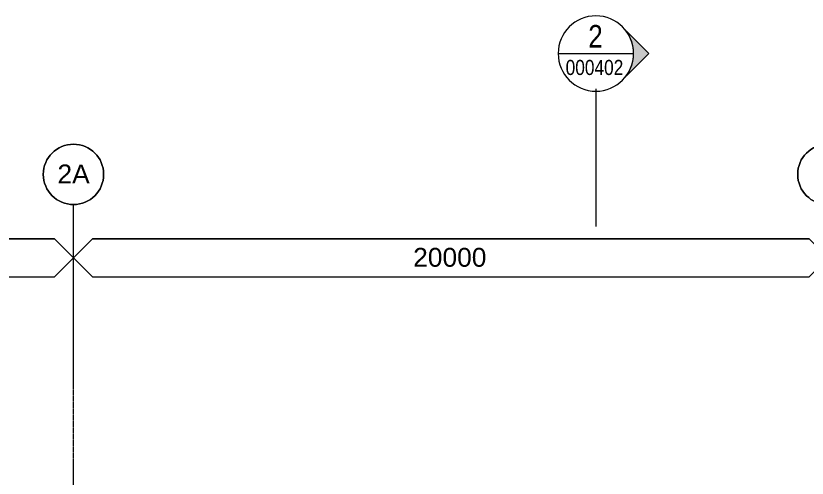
# Model space of a CAD drawing. Header units: millimetres. Extents: x -4612930 to -4329258, y -1064 to 30311.
# Drawn here: x -4559833 to -4538854, y 18045 to 30311 of the extents above; entities that cross this region are included whole.
import ezdxf

# ---------------------------------------------------------------- set-up
doc = ezdxf.new("R2010")
doc.units = ezdxf.units.MM
doc.linetypes.add('Grid Line', pattern=[21, 12, -3, 3, -3])
for name, color, linetype, lineweight in [('A-ANNO-NOTE', 131, 'Continuous', 5), ('A-DETL-GENF', 92, 'Continuous', 5), ('G-ANNO-SYMB', 111, 'Continuous', 5), ('S-GRID', 1, 'Continuous', 5), ('S-GRID-IDEN', 1, 'Continuous', 5)]:
    doc.layers.add(name, color=color, linetype=linetype, lineweight=lineweight)
doc.styles.add('Arial', font='arial.ttf', dxfattribs={"height": 500})
doc.styles.add('Arial Narrow_2', font='ARIALN.TTF', dxfattribs={"height": 600})
doc.styles.add('Arial Narrow_3', font='ARIALN.TTF', dxfattribs={"height": 400})

# ---------------------------------------------------------------- blocks, each defined once
blk = doc.blocks.new('Dimension - Grids _2D_ - 1-200-639481-SOUTH WEST')
at = {"layer": 'A-DETL-GENF'}
for p, q in [((-4577804.6142, 24390.2847), (-4578304.6142, 23890.2847)), ((-4578304.6142, 23890.2847), (-4577804.6142, 24390.2847)), ((-4558804.6142, 24390.2847), (-4577804.6142, 24390.2847)), ((-4577804.6142, 24390.2847), (-4558804.6142, 24390.2847)), ((-4558304.6142, 23890.2847), (-4558804.6142, 24390.2847)), ((-4558304.6142, 23890.2847), (-4558804.6142, 24390.2847)), ((-4578304.6142, 23890.2847), (-4577804.6142, 23390.2847)), ((-4578304.6142, 23890.2847), (-4577804.6142, 23390.2847)), ((-4558804.6142, 23390.2847), (-4558304.6142, 23890.2847)), ((-4558304.6142, 23890.2847), (-4558804.6142, 23390.2847)), ((-4577804.6142, 23390.2847), (-4558804.6142, 23390.2847)), ((-4577804.6142, 23390.2847), (-4558804.6142, 23390.2847))]:
    blk.add_line(p, q, dxfattribs=at)
blk = doc.blocks.new('Grid - A1-203820-SOUTH WEST')
at = {"layer": 'S-GRID-IDEN'}
blk.add_circle((-4578305, 26105), 800, dxfattribs=at)
for start, end in [(0, 180), (180, 0)]:
    blk.add_arc((-4578305, 26105), 800, start, end, dxfattribs=at)
blk = doc.blocks.new('Section - Black-1049-SOUTH WEST')
at = {"layer": 'G-ANNO-SYMB'}
h = blk.add_hatch(color=256, dxfattribs=at)
edge = h.paths.add_edge_path()
edge.add_line((-4568615, 29911), (-4568015, 29311))
edge.add_line((-4568015, 29311), (-4568615, 28711))
edge.add_arc((-4569415, 29311), 1000, 323.1301, 396.8699)
for p, q in [((-4568015, 29311), (-4568615, 29911)), ((-4568015, 29311), (-4568615, 29911)), ((-4568615, 28711), (-4568015, 29311)), ((-4568015, 29311), (-4568615, 28711))]:
    blk.add_line(p, q, dxfattribs=at)
for start, end in [(90, 270), (270, 90), (323.1301, 36.8699)]:
    blk.add_arc((-4569415, 29311), 1000, start, end, dxfattribs=at)

msp = doc.modelspace()

# ---------------------------------------------------------------- linework, layer by layer
at = {"layer": 'G-ANNO-SYMB'}
for p, q in [((-4545455, 29311), (-4543455, 29311)), ((-4544455, 28371), (-4544455, 24726))]:
    msp.add_line(p, q, dxfattribs=at)
at = {"layer": 'S-GRID', "linetype": 'Grid Line'}
msp.add_line((-4558305, -610), (-4558305, 25305), dxfattribs=at)

# ---------------------------------------------------------------- block references
at = {"layer": 'A-DETL-GENF'}
for p in [(0, 0), (20000, 0)]:
    msp.add_blockref('Dimension - Grids _2D_ - 1-200-639481-SOUTH WEST', p, dxfattribs=at)
at = {"layer": 'G-ANNO-SYMB'}
msp.add_blockref('Section - Black-1049-SOUTH WEST', (24960, 0), dxfattribs=at)
at = {"layer": 'S-GRID-IDEN'}
for p in [(20000, 0), (40000, 0)]:
    msp.add_blockref('Grid - A1-203820-SOUTH WEST', p, dxfattribs=at)

# ---------------------------------------------------------------- texts
at = {"layer": 'A-ANNO-NOTE', "insert": (-4549299, 24154), "char_height": 500, "width": 2324.89, "attachment_point": 1, "style": 'Arial'}
msp.add_mtext('20000', dxfattribs=at)
at = {"layer": 'G-ANNO-SYMB', "attachment_point": 1}
for s, insert, char_height, width, style in [('2', (-4544656, 30068), 600, 464.98, 'Arial Narrow_2'), ('000402', (-4545257, 29141), 400, 1924.05, 'Arial Narrow_3')]:
    msp.add_mtext(s, dxfattribs=dict(at, insert=insert, char_height=char_height, width=width, style=style))
at = {"layer": 'S-GRID-IDEN', "insert": (-4558729, 26366), "char_height": 500, "width": 1026.16, "attachment_point": 1, "style": 'Arial'}
msp.add_mtext('2A', dxfattribs=at)

doc.saveas('drawing.dxf')
